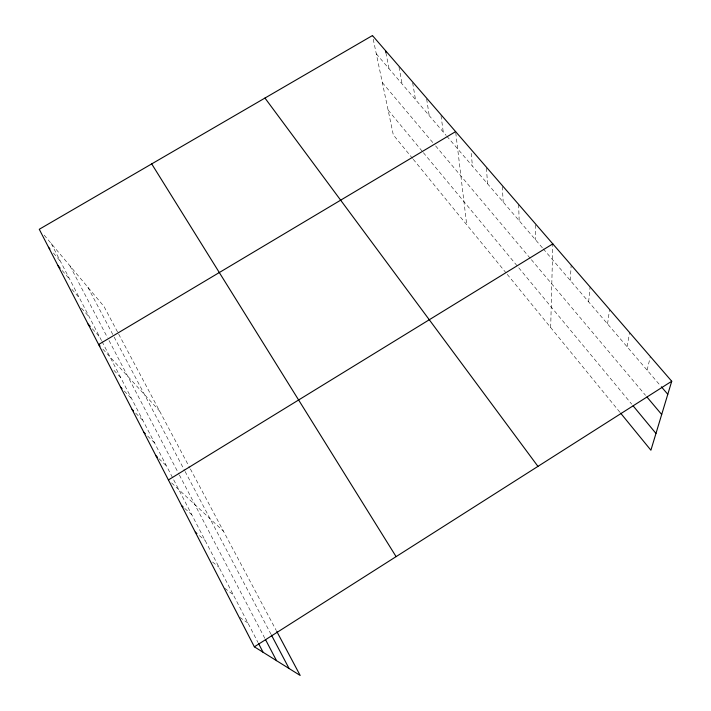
<?xml version="1.0" encoding="UTF-8"?>
<svg xmlns="http://www.w3.org/2000/svg" width="711" height="711" viewBox="0 0 711 711"><rect width="100%" height="100%" fill="white"/><g stroke="black" fill="none" stroke-linecap="round" stroke-linejoin="round"><path stroke-width="0.53" stroke-dasharray="3.56 2.67" d="M550.687 327.531L552.82 243.882M570.275 280.392L571.182 265.096M588.646 301.855L590.094 286.942M607.558 323.94L609.576 309.445M627.04 346.692L629.653 332.641M647.108 370.138L650.369 356.567M239.776 617.37L247.917 623.014M224.72 588.273L233.226 594.672M212.562 562.019L218.979 567.191M199.4 535.632L205.168 540.547M184.753 508.418L191.766 514.693M171.591 482.92L223.503 531.259M158.953 458.657L166.49 465.927M147.657 436.047L154.563 442.917M135.685 413.1L142.964 420.53M124.292 391.023L131.668 398.747M113.947 370.342L120.683 377.541M102.882 349.154L159.584 411.038M92.377 328.811L99.549 336.774M81.427 308.174L89.39 317.177M71.918 289.386L79.481 298.069M62.204 270.562L69.82 279.432M376.297 53.823L446.153 135.419M446.872 136.254L542.582 248.05M543.284 248.877L660.661 385.966M53.423 253.027L60.399 261.257M382.34 82.609L433.47 143.355M435.612 145.897L530.664 258.84M531.384 259.693L645.552 395.343M44.189 235.145L103.966 306.432L118.195 333.21M388.108 110.089L422.672 151.816M423.365 152.652L631.723 404.168M412.549 158.437L393.316 134.886L372.457 35.55M413.251 159.291L505.85 272.642M507.227 274.339L619.921 412.282M118.693 334.143L189.89 468.042M190.388 468.984L276.295 630.55M87.862 287.235L113.653 336.107M114.178 337.094L184.576 470.495M185.082 471.446L270.9 634.061M69.98 265.905L107.53 337.681M109.032 340.533L178.888 474.05M179.394 475.01L264.927 638.496M51.21 243.526L101.531 340.605M102.029 341.564L258.022 642.513M385.895 52.721L389.05 68.727M399.013 67.047L402.115 83.987M412.664 82.832L415.5 99.62M426.662 99.016L429.213 115.635M441.024 115.671L443.273 132.05M455.751 132.69L466.7 224.729M471.189 153.363L472.46 166.143M486.377 168.098L487.622 183.856M502.313 186.584L503.184 202.031M518.648 204.413L519.154 220.686M535.499 224.943L535.561 239.847"/><path stroke-width="1.07" d="M276.81 631.51L300.175 675.45L254.36 646.814L39.265 229.28L372.457 35.55L671.735 381.247L650.903 450.214L620.614 413.135M254.36 646.814L671.735 381.247M168.4 479.952L552.82 243.882M455.627 131.615L98.625 344.506L100.047 346.053M195.276 532.112L196.92 533.526M181.634 505.637L183.189 507.023M155.931 455.751L157.442 457.2M143.818 432.235L145.355 433.763M132.05 409.385L133.499 410.869M120.594 387.157L122.079 388.704M88.075 324.029L90.226 326.42M58.044 265.727L60.124 268.145M661.372 386.802L667.789 394.294M48.535 247.277L49.93 248.921M646.957 397.014L661.692 414.513M633.119 405.857L655.969 433.443M264.963 98.056L537.951 466.372M151.701 163.903L396.098 556.624M271.406 635.021L289.093 668.527M265.434 639.456L276.535 660.679M258.528 643.491L263.079 652.263M385.478 50.588L385.895 52.721"/></g></svg>
